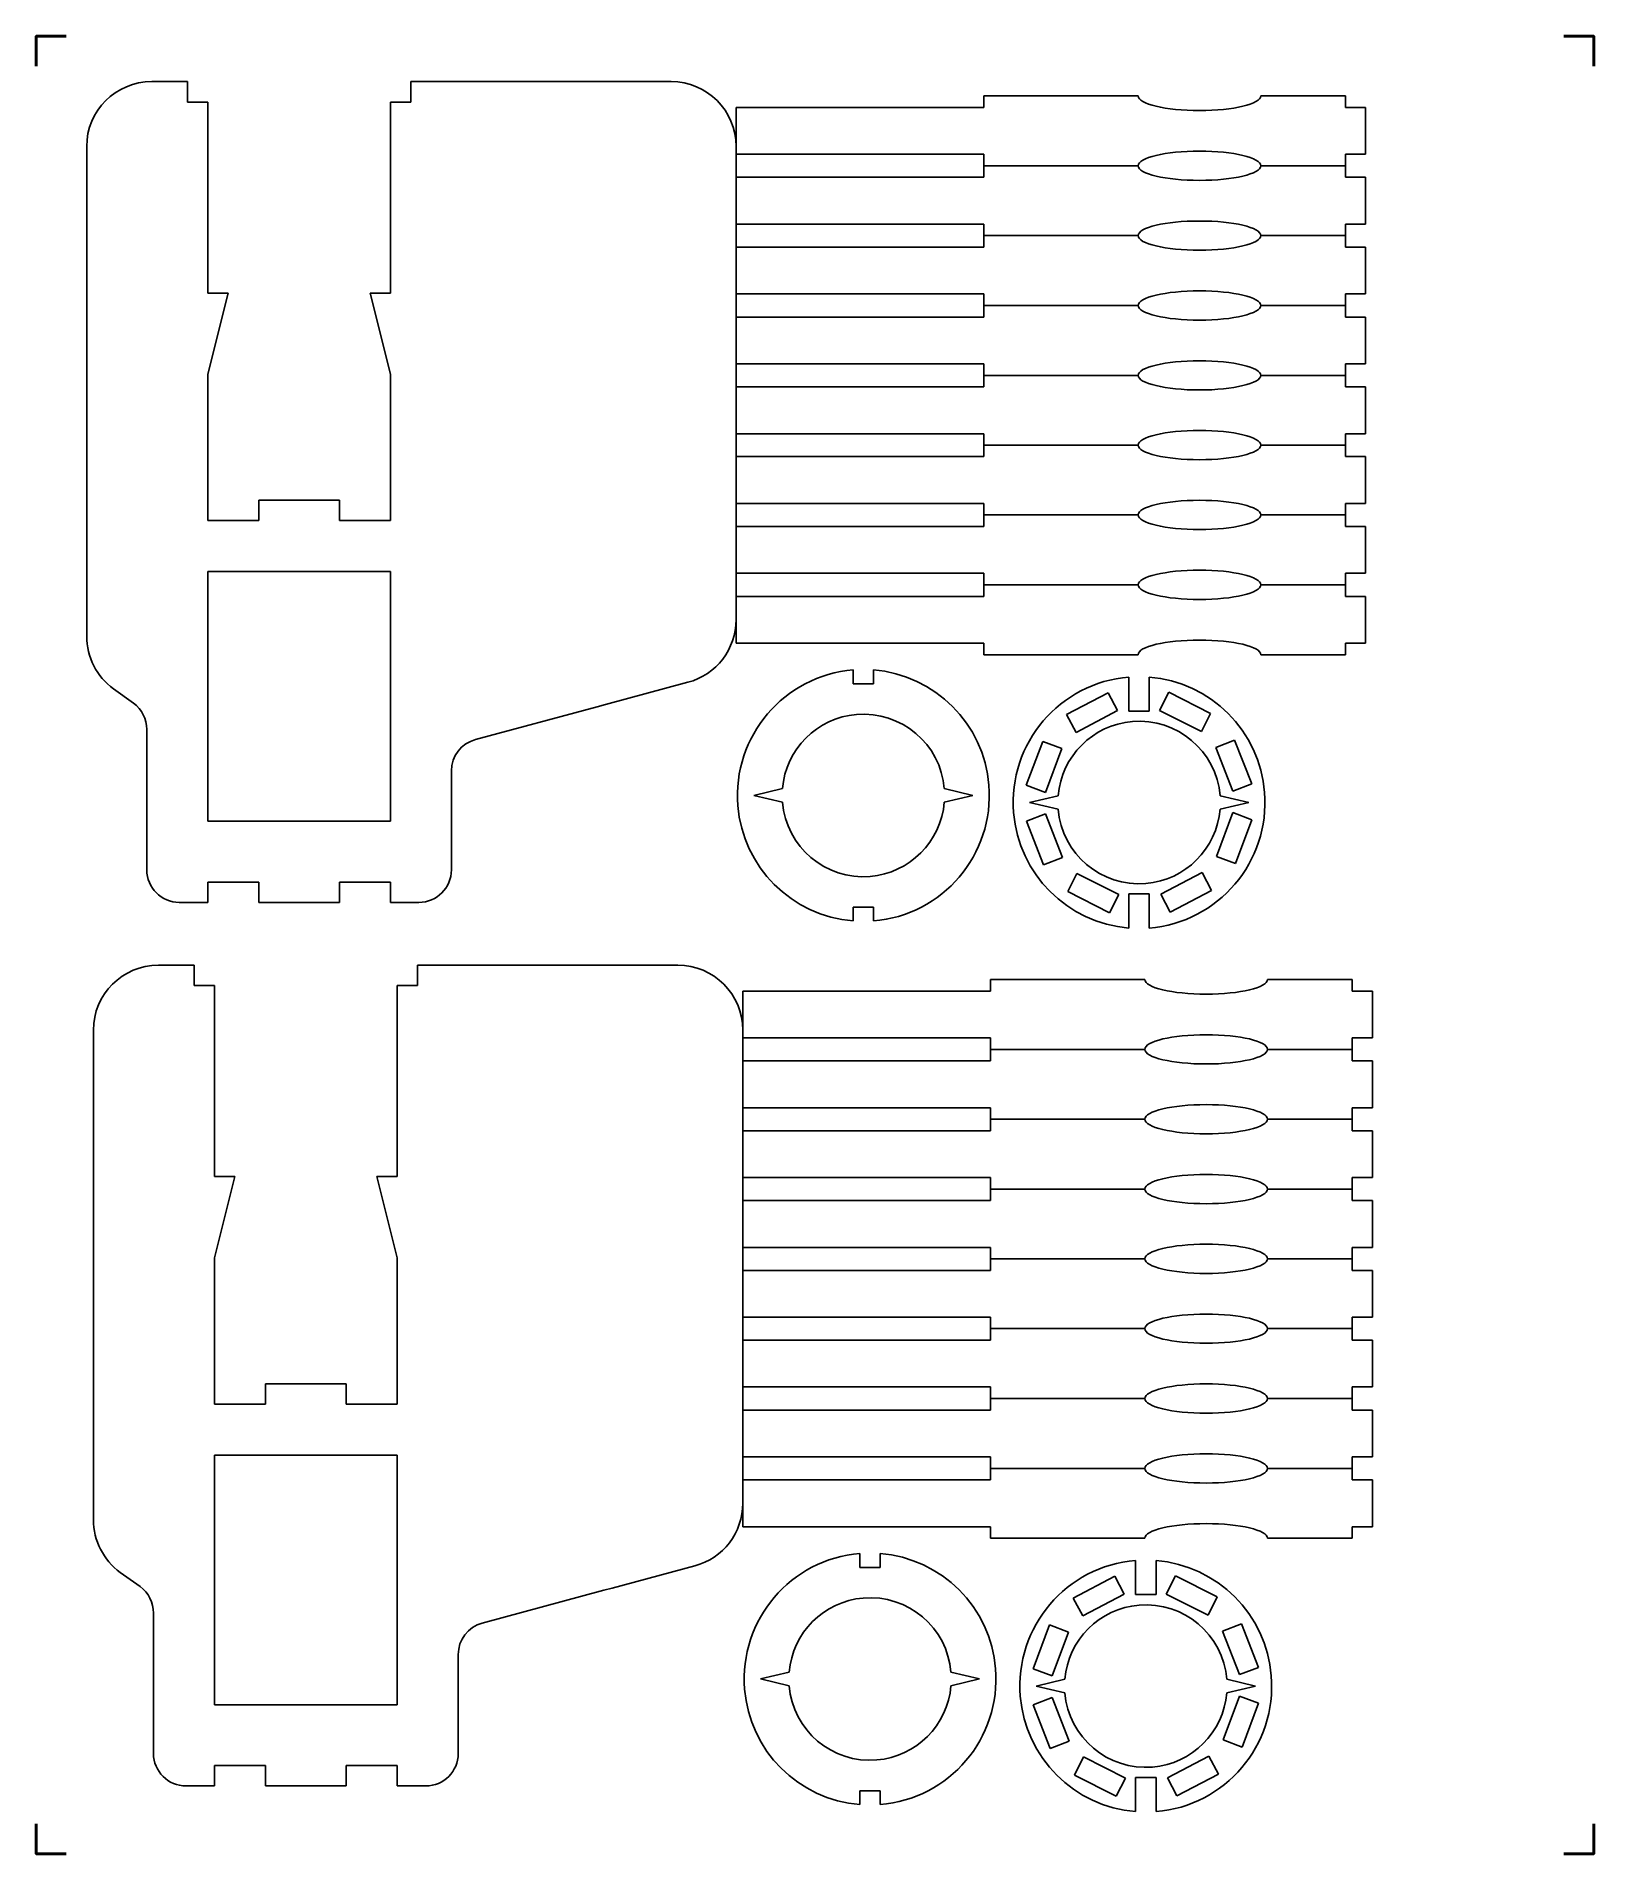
# Model space of a CAD drawing. Header units: inches. Extents: x -126 to 737, y -107 to 900.
import ezdxf

# ---------------------------------------------------------------- set-up
doc = ezdxf.new("R2010")
doc.units = ezdxf.units.IN
doc.header["$MEASUREMENT"] = 0

msp = doc.modelspace()

# ---------------------------------------------------------------- linework, layer by layer
at = {"color": 7, "lineweight": 50, "true_color": 0xffffff}
for points in [[(-125.8, 883.2), (-125.8, 899.8), (-109.2, 899.8)], [(720.2, 899.8), (736.8, 899.8), (736.8, 883.2)], [(-109.2, -106.8), (-125.8, -106.8), (-125.8, -90.2)], [(736.8, -90.2), (736.8, -106.8), (720.2, -106.8)]]:
    msp.add_lwpolyline(points, dxfattribs=at)
at = {"color": 7, "lineweight": 25, "true_color": 0xffffff}
for points in [[(-52.5, 874.7), (-61.9, 874.7)], [(-48.4, 874.7), (-52.5, 874.7)], [(-42.1, 874.7), (-48.4, 874.7)], [(-42.1, 874.7), (-42.1, 863.4)], [(81.6, 874.7), (81.6, 863.4)], [(130.6, 874.7), (81.6, 874.7)], [(135.1, 874.7), (130.6, 874.7)], [(225.8, 874.7), (135.1, 874.7)], [(399, 866.8), (399, 860.4)], [(484.5, 866.8), (399, 866.8)], [(599.3, 866.8), (552.4, 866.8)], [(599.3, 866.8), (599.3, 860.4)], [(-42.1, 863.4), (-30.8, 863.4)], [(-30.8, 757.6), (-30.8, 863.4)], [(70.4, 863.4), (70.4, 757.6)], [(70.4, 863.4), (81.6, 863.4)], [(261.8, 813.7), (261.8, 860.4)], [(261.8, 860.4), (314.4, 860.4)], [(314.4, 860.4), (320.5, 860.4)], [(320.5, 860.4), (399, 860.4)], [(610.5, 860.4), (599.3, 860.4)], [(610.5, 851.4), (610.5, 860.4)], [(610.5, 846.9), (610.5, 851.4)], [(610.5, 834.5), (610.5, 846.9)], [(-97.9, 838.7), (-97.9, 567.5)], [(261.8, 834.5), (399, 834.5)], [(399, 821.7), (399, 834.5)], [(484.5, 828.1), (399, 828.1)], [(599.3, 828.1), (552.4, 828.1)], [(610.5, 834.5), (599.3, 834.5)], [(599.3, 821.7), (599.3, 834.5)], [(261.8, 821.7), (399, 821.7)], [(610.5, 821.7), (599.3, 821.7)], [(610.5, 812.1), (610.5, 821.7)], [(261.8, 808.7), (261.8, 813.7)], [(261.8, 774.4), (261.8, 808.7)], [(610.5, 807.4), (610.5, 812.1)], [(610.5, 795.8), (610.5, 807.4)], [(261.8, 795.8), (399, 795.8)], [(399, 783), (399, 795.8)], [(610.5, 795.8), (599.3, 795.8)], [(599.3, 783), (599.3, 795.8)], [(484.5, 789.4), (399, 789.4)], [(599.3, 789.4), (552.4, 789.4)], [(261.8, 783), (399, 783)], [(610.5, 783), (599.3, 783)], [(610.5, 773.5), (610.5, 783)], [(261.8, 768), (261.8, 774.4)], [(261.8, 734), (261.8, 768)], [(610.5, 769.5), (610.5, 773.5)], [(610.5, 757.1), (610.5, 769.5)], [(-30.8, 712.6), (-19.6, 757.6)], [(-19.6, 757.6), (-30.8, 757.6)], [(59.1, 757.6), (70.4, 712.6)], [(70.4, 757.6), (59.1, 757.6)], [(261.8, 757.1), (399, 757.1)], [(399, 744.3), (399, 757.1)], [(610.5, 757.1), (599.3, 757.1)], [(599.3, 744.3), (599.3, 757.1)], [(484.5, 750.7), (399, 750.7)], [(599.3, 750.7), (552.4, 750.7)], [(261.8, 744.3), (399, 744.3)], [(610.5, 744.3), (599.3, 744.3)], [(610.5, 736.1), (610.5, 744.3)], [(610.5, 731), (610.5, 736.1)], [(261.8, 729.5), (261.8, 734)], [(261.8, 697.8), (261.8, 729.5)], [(610.5, 718.4), (610.5, 731)], [(261.8, 718.4), (399, 718.4)], [(399, 705.7), (399, 718.4)], [(610.5, 718.4), (599.3, 718.4)], [(599.3, 705.7), (599.3, 718.4)], [(-30.8, 631.6), (-30.8, 712.6)], [(70.4, 712.6), (70.4, 631.6)], [(261.8, 705.7), (399, 705.7)], [(484.5, 712), (399, 712)], [(599.3, 712), (552.4, 712)], [(610.5, 705.7), (599.3, 705.7)], [(610.5, 697.2), (610.5, 705.7)], [(261.8, 692.1), (261.8, 697.8)], [(610.5, 692.8), (610.5, 697.2)], [(261.8, 656.6), (261.8, 692.1)], [(610.5, 679.7), (610.5, 692.8)], [(261.8, 679.7), (399, 679.7)], [(399, 667), (399, 679.7)], [(610.5, 679.7), (599.3, 679.7)], [(599.3, 667), (599.3, 679.7)], [(261.8, 667), (399, 667)], [(484.5, 673.4), (399, 673.4)], [(599.3, 673.4), (552.4, 673.4)], [(610.5, 667), (599.3, 667)], [(610.5, 657.7), (610.5, 667)], [(261.8, 650.6), (261.8, 656.6)], [(610.5, 653.2), (610.5, 657.7)], [(261.8, 620), (261.8, 650.6)], [(610.5, 641.1), (610.5, 653.2)], [(-2.6, 642.8), (-2.6, 631.6)], [(42.1, 642.8), (-2.6, 642.8)], [(42.1, 631.6), (42.1, 642.8)], [(261.8, 641.1), (399, 641.1)], [(399, 628.3), (399, 641.1)], [(484.5, 634.7), (399, 634.7)], [(599.3, 634.7), (552.4, 634.7)], [(610.5, 641.1), (599.3, 641.1)], [(599.3, 628.3), (599.3, 641.1)], [(-2.6, 631.6), (-30.8, 631.6)], [(70.4, 631.6), (42.1, 631.6)], [(261.8, 628.3), (399, 628.3)], [(610.5, 628.3), (599.3, 628.3)], [(610.5, 619), (610.5, 628.3)], [(261.8, 614.7), (261.8, 620)], [(261.8, 563.7), (261.8, 614.7)], [(610.5, 614.1), (610.5, 619)], [(610.5, 602.4), (610.5, 614.1)], [(-30.8, 465.1), (-30.8, 603.3)], [(-30.8, 603.3), (70.4, 603.3)], [(70.4, 603.3), (70.4, 465.1)], [(261.8, 602.4), (399, 602.4)], [(399, 589.6), (399, 602.4)], [(484.5, 596), (399, 596)], [(599.3, 596), (552.4, 596)], [(610.5, 602.4), (599.3, 602.4)], [(599.3, 589.6), (599.3, 602.4)], [(261.8, 589.6), (399, 589.6)], [(610.5, 589.6), (599.3, 589.6)], [(610.5, 580), (610.5, 589.6)], [(610.5, 575.8), (610.5, 580)], [(610.5, 563.7), (610.5, 575.8)], [(261.8, 563.7), (324.6, 563.7)], [(324.6, 563.7), (330.3, 563.7)], [(330.3, 563.7), (399, 563.7)], [(399, 557.3), (399, 563.7)], [(610.5, 563.7), (599.3, 563.7)], [(599.3, 557.3), (599.3, 563.7)], [(399, 557.3), (484.5, 557.3)], [(552.4, 557.3), (599.3, 557.3)], [(326.7, 541.2), (326.7, 548.9)], [(337.9, 541.2), (337.9, 548.9)], [(479.4, 538), (479.4, 544.9)], [(490.6, 526), (490.6, 544.9)], [(-83, 538.4), (-72, 530.4)], [(189.4, 529.7), (235.1, 542)], [(326.7, 541.2), (330.7, 541.2)], [(330.7, 541.2), (333.7, 541.2)], [(333.7, 541.2), (337.9, 541.2)], [(467.8, 536.2), (444.8, 524.2)], [(473, 526.3), (467.8, 536.2)], [(479.4, 533.8), (479.4, 538)], [(479.4, 526), (479.4, 533.8)], [(496.3, 526.4), (501.4, 536.5)], [(524.5, 524.7), (501.4, 536.5)], [(117.5, 510.3), (184.9, 528.5)], [(184.9, 528.5), (189.4, 529.7)], [(450.1, 514.2), (444.8, 524.2)], [(473, 526.3), (450.1, 514.2)], [(479.4, 526), (490.6, 526)], [(519.5, 514.7), (496.3, 526.4)], [(519.5, 514.7), (524.5, 524.7)], [(-64.6, 515.9), (-64.6, 482.8)], [(431.6, 509.3), (422.5, 485)], [(442.2, 505.3), (431.6, 509.3)], [(442.2, 505.3), (433.1, 481)], [(527.5, 505.9), (537.9, 510)], [(536.9, 481.7), (527.5, 505.9)], [(547.4, 485.8), (537.9, 510)], [(104.1, 438.1), (104.1, 492.9)], [(433.1, 481), (422.5, 485)], [(536.9, 481.7), (547.4, 485.8)], [(-64.6, 482.8), (-64.6, 478.4)], [(-64.6, 478.4), (-64.6, 438.1)], [(287.5, 483.1), (271.6, 479.3)], [(271.6, 479.3), (287.5, 475.6)], [(393, 479.3), (377.1, 483.1)], [(377.1, 475.6), (393, 479.3)], [(440.2, 479.2), (424.3, 475.4)], [(424.3, 475.4), (440.2, 471.7)], [(545.7, 475.4), (529.9, 479.2)], [(529.9, 471.7), (545.7, 475.4)], [(70.4, 465.1), (-30.8, 465.1)], [(433.2, 469.1), (422.7, 465)], [(422.7, 465), (432.1, 440.9)], [(433.2, 469.1), (442.6, 445)], [(527.9, 445.5), (537, 469.8)], [(537, 469.8), (547.5, 465.9)], [(538.4, 441.6), (547.5, 465.9)], [(442.6, 445), (432.1, 440.9)], [(527.9, 445.5), (538.4, 441.6)], [(450.6, 436.1), (445.5, 426.1)], [(450.6, 436.1), (473.7, 424.4)], [(497, 424.6), (520, 436.6)], [(520, 436.6), (525.2, 426.6)], [(-30.8, 420.1), (-30.8, 431.3)], [(-30.8, 431.3), (-2.6, 431.3)], [(-2.6, 431.3), (-2.6, 420.1)], [(42.1, 420.1), (42.1, 431.3)], [(42.1, 431.3), (70.4, 431.3)], [(70.4, 431.3), (70.4, 420.1)], [(445.5, 426.1), (468.6, 414.4)], [(473.7, 424.4), (468.6, 414.4)], [(479.4, 424.8), (490.6, 424.8)], [(479.4, 405.9), (479.4, 424.8)], [(490.6, 418.3), (490.6, 424.8)], [(497, 424.6), (502.2, 414.6)], [(502.2, 414.6), (525.2, 426.6)], [(-46.6, 420.1), (-30.8, 420.1)], [(-2.6, 420.1), (42.1, 420.1)], [(70.4, 420.1), (86.1, 420.1)], [(326.7, 417.5), (331.2, 417.5)], [(326.7, 409.8), (326.7, 417.5)], [(331.2, 417.5), (334.5, 417.5)], [(334.5, 417.5), (337.9, 417.5)], [(337.9, 409.8), (337.9, 417.5)], [(490.6, 414.5), (490.6, 418.3)], [(490.6, 405.9), (490.6, 414.5)], [(-48.8, 385.3), (-58.2, 385.3)], [(-44.6, 385.3), (-48.8, 385.3)], [(-38.4, 385.3), (-44.6, 385.3)], [(-38.4, 385.3), (-38.4, 374)], [(85.4, 385.3), (85.4, 374)], [(134.3, 385.3), (85.4, 385.3)], [(138.8, 385.3), (134.3, 385.3)], [(229.5, 385.3), (138.8, 385.3)], [(-38.4, 374), (-27.1, 374)], [(-27.1, 268.2), (-27.1, 374)], [(74.1, 374), (74.1, 268.2)], [(74.1, 374), (85.4, 374)], [(402.7, 377.4), (402.7, 371)], [(488.2, 377.4), (402.7, 377.4)], [(603, 377.4), (556.1, 377.4)], [(603, 377.4), (603, 371)], [(265.5, 324.3), (265.5, 371)], [(265.5, 371), (318.2, 371)], [(318.2, 371), (324.2, 371)], [(324.2, 371), (402.7, 371)], [(614.2, 371), (603, 371)], [(614.2, 362), (614.2, 371)], [(614.2, 357.5), (614.2, 362)], [(614.2, 345.1), (614.2, 357.5)], [(-94.2, 349.3), (-94.2, 78.2)], [(265.5, 345.1), (402.7, 345.1)], [(402.7, 332.3), (402.7, 345.1)], [(614.2, 345.1), (603, 345.1)], [(603, 332.3), (603, 345.1)], [(265.5, 332.3), (402.7, 332.3)], [(488.2, 338.7), (402.7, 338.7)], [(603, 338.7), (556.1, 338.7)], [(614.2, 332.3), (603, 332.3)], [(614.2, 322.8), (614.2, 332.3)], [(265.5, 319.4), (265.5, 324.3)], [(614.2, 318), (614.2, 322.8)], [(265.5, 285), (265.5, 319.4)], [(614.2, 306.4), (614.2, 318)], [(265.5, 306.4), (402.7, 306.4)], [(402.7, 293.6), (402.7, 306.4)], [(614.2, 306.4), (603, 306.4)], [(603, 293.6), (603, 306.4)], [(265.5, 293.6), (402.7, 293.6)], [(488.2, 300), (402.7, 300)], [(603, 300), (556.1, 300)], [(614.2, 293.6), (603, 293.6)], [(614.2, 284.1), (614.2, 293.6)], [(265.5, 278.6), (265.5, 285)], [(614.2, 280.1), (614.2, 284.1)], [(265.5, 244.6), (265.5, 278.6)], [(614.2, 267.7), (614.2, 280.1)], [(-27.1, 223.2), (-15.9, 268.2)], [(-15.9, 268.2), (-27.1, 268.2)], [(62.9, 268.2), (74.1, 223.2)], [(74.1, 268.2), (62.9, 268.2)], [(265.5, 267.7), (402.7, 267.7)], [(402.7, 255), (402.7, 267.7)], [(614.2, 267.7), (603, 267.7)], [(603, 255), (603, 267.7)], [(265.5, 255), (402.7, 255)], [(488.2, 261.3), (402.7, 261.3)], [(603, 261.3), (556.1, 261.3)], [(614.2, 255), (603, 255)], [(614.2, 246.7), (614.2, 255)], [(265.5, 240.1), (265.5, 244.6)], [(614.2, 241.6), (614.2, 246.7)], [(614.2, 229), (614.2, 241.6)], [(265.5, 208.4), (265.5, 240.1)], [(-27.1, 142.2), (-27.1, 223.2)], [(74.1, 223.2), (74.1, 142.2)], [(265.5, 229), (402.7, 229)], [(402.7, 216.3), (402.7, 229)], [(488.2, 222.7), (402.7, 222.7)], [(603, 222.7), (556.1, 222.7)], [(614.2, 229), (603, 229)], [(603, 216.3), (603, 229)], [(265.5, 216.3), (402.7, 216.3)], [(614.2, 216.3), (603, 216.3)], [(614.2, 207.8), (614.2, 216.3)], [(265.5, 202.7), (265.5, 208.4)], [(265.5, 167.2), (265.5, 202.7)], [(614.2, 203.5), (614.2, 207.8)], [(614.2, 190.4), (614.2, 203.5)], [(265.5, 190.4), (402.7, 190.4)], [(402.7, 177.6), (402.7, 190.4)], [(488.2, 184), (402.7, 184)], [(603, 184), (556.1, 184)], [(614.2, 190.4), (603, 190.4)], [(603, 177.6), (603, 190.4)], [(265.5, 177.6), (402.7, 177.6)], [(614.2, 177.6), (603, 177.6)], [(614.2, 168.4), (614.2, 177.6)], [(265.5, 161.2), (265.5, 167.2)], [(265.5, 130.6), (265.5, 161.2)], [(614.2, 163.8), (614.2, 168.4)], [(614.2, 151.7), (614.2, 163.8)], [(1.2, 153.5), (1.2, 142.2)], [(45.8, 153.5), (1.2, 153.5)], [(45.8, 142.2), (45.8, 153.5)], [(265.5, 151.7), (402.7, 151.7)], [(402.7, 138.9), (402.7, 151.7)], [(614.2, 151.7), (603, 151.7)], [(603, 138.9), (603, 151.7)], [(1.2, 142.2), (-27.1, 142.2)], [(74.1, 142.2), (45.8, 142.2)], [(488.2, 145.3), (402.7, 145.3)], [(603, 145.3), (556.1, 145.3)], [(265.5, 138.9), (402.7, 138.9)], [(614.2, 138.9), (603, 138.9)], [(614.2, 129.7), (614.2, 138.9)], [(265.5, 125.3), (265.5, 130.6)], [(265.5, 74.3), (265.5, 125.3)], [(614.2, 124.8), (614.2, 129.7)], [(614.2, 113), (614.2, 124.8)], [(-27.1, -24.3), (-27.1, 114)], [(-27.1, 114), (74.1, 114)], [(74.1, 114), (74.1, -24.3)], [(265.5, 113), (402.7, 113)], [(402.7, 100.2), (402.7, 113)], [(614.2, 113), (603, 113)], [(603, 100.2), (603, 113)], [(488.2, 106.6), (402.7, 106.6)], [(603, 106.6), (556.1, 106.6)], [(265.5, 100.2), (402.7, 100.2)], [(614.2, 100.2), (603, 100.2)], [(614.2, 90.6), (614.2, 100.2)], [(614.2, 86.4), (614.2, 90.6)], [(614.2, 74.3), (614.2, 86.4)], [(265.5, 74.3), (328.4, 74.3)], [(328.4, 74.3), (334, 74.3)], [(334, 74.3), (402.7, 74.3)], [(402.7, 67.9), (402.7, 74.3)], [(614.2, 74.3), (603, 74.3)], [(603, 67.9), (603, 74.3)], [(402.7, 67.9), (488.2, 67.9)], [(556.1, 67.9), (603, 67.9)], [(193.1, 40.3), (238.9, 52.6)], [(330.4, 51.8), (330.4, 59.5)], [(330.4, 51.8), (334.4, 51.8)], [(334.4, 51.8), (337.4, 51.8)], [(337.4, 51.8), (341.6, 51.8)], [(341.6, 51.8), (341.6, 59.5)], [(483.1, 48.6), (483.1, 55.6)], [(494.4, 36.7), (494.4, 55.6)], [(-79.3, 49), (-68.3, 41.1)], [(188.6, 39.1), (193.1, 40.3)], [(471.5, 46.9), (448.5, 34.8)], [(476.7, 36.9), (471.5, 46.9)], [(483.1, 44.5), (483.1, 48.6)], [(483.1, 36.7), (483.1, 44.5)], [(500, 37), (505.1, 47.1)], [(528.2, 35.4), (505.1, 47.1)], [(121.2, 20.9), (188.6, 39.1)], [(453.8, 24.9), (448.5, 34.8)], [(476.7, 36.9), (453.8, 24.9)], [(483.1, 36.7), (494.4, 36.7)], [(523.2, 25.3), (500, 37)], [(523.2, 25.3), (528.2, 35.4)], [(-60.9, 26.5), (-60.9, -6.6)], [(531.2, 16.5), (541.7, 20.6)], [(551.1, -3.6), (541.7, 20.6)], [(435.3, 19.9), (426.3, -4.4)], [(445.9, 15.9), (435.3, 19.9)], [(445.9, 15.9), (436.8, -8.3)], [(540.6, -7.6), (531.2, 16.5)], [(107.9, -51.3), (107.9, 3.5)], [(-60.9, -6.6), (-60.9, -11)], [(291.2, -6.3), (275.3, -10)], [(275.3, -10), (291.2, -13.8)], [(396.7, -10), (380.8, -6.3)], [(380.8, -13.8), (396.7, -10)], [(436.8, -8.3), (426.3, -4.4)], [(540.6, -7.6), (551.1, -3.6)], [(-60.9, -11), (-60.9, -51.3)], [(443.9, -10.2), (428, -14)], [(428, -14), (443.9, -17.7)], [(531.6, -43.8), (540.7, -19.6)], [(549.5, -14), (533.6, -10.2)], [(533.6, -17.7), (549.5, -14)], [(540.7, -19.6), (551.2, -23.5)], [(74.1, -24.3), (-27.1, -24.3)], [(436.9, -20.3), (426.4, -24.3)], [(426.4, -24.3), (435.8, -48.5)], [(436.9, -20.3), (446.3, -44.4)], [(542.1, -47.8), (551.2, -23.5)], [(446.3, -44.4), (435.8, -48.5)], [(531.6, -43.8), (542.1, -47.8)], [(-27.1, -69.3), (-27.1, -58)], [(-27.1, -58), (1.2, -58)], [(1.2, -58), (1.2, -69.3)], [(45.8, -69.3), (45.8, -58)], [(45.8, -58), (74.1, -58)], [(74.1, -58), (74.1, -69.3)], [(454.3, -53.2), (449.2, -63.3)], [(454.3, -53.2), (477.4, -65)], [(500.7, -64.8), (523.7, -52.8)], [(523.7, -52.8), (528.9, -62.7)], [(-42.9, -69.3), (-27.1, -69.3)], [(1.2, -69.3), (45.8, -69.3)], [(74.1, -69.3), (89.9, -69.3)], [(449.2, -63.3), (472.3, -75)], [(477.4, -65), (472.3, -75)], [(483.1, -64.6), (494.4, -64.6)], [(483.1, -83.5), (483.1, -64.6)], [(494.4, -71.1), (494.4, -64.6)], [(500.7, -64.8), (505.9, -74.8)], [(505.9, -74.8), (528.9, -62.7)], [(330.4, -71.9), (335, -71.9)], [(330.4, -79.6), (330.4, -71.9)], [(335, -71.9), (338.2, -71.9)], [(338.2, -71.9), (341.6, -71.9)], [(341.6, -79.6), (341.6, -71.9)], [(494.4, -74.9), (494.4, -71.1)], [(494.4, -83.5), (494.4, -74.9)]]:
    msp.add_lwpolyline(points, dxfattribs=at)
for points in [[(-61.9, 874.7), (-81.8, 874.7), (-97.9, 858.6), (-97.9, 838.7)], [(261.8, 838.7), (261.8, 858.6), (245.7, 874.7), (225.8, 874.7)], [(235.1, 542), (250.9, 546.2), (261.8, 560.5), (261.8, 576.7)], [(-97.9, 567.5), (-97.9, 556), (-92.3, 545.1), (-83, 538.4)], [(-64.6, 515.9), (-64.6, 521.6), (-67.3, 527.1), (-72, 530.4)], [(117.5, 510.3), (109.6, 508.2), (104.1, 501.1), (104.1, 492.9)], [(-64.6, 438.1), (-64.6, 428.2), (-56.5, 420.1), (-46.6, 420.1)], [(86.1, 420.1), (96.1, 420.1), (104.1, 428.2), (104.1, 438.1)], [(-58.2, 385.3), (-78, 385.3), (-94.2, 369.2), (-94.2, 349.3)], [(265.5, 349.3), (265.5, 369.2), (249.4, 385.3), (229.5, 385.3)], [(238.9, 52.6), (254.6, 56.8), (265.5, 71.1), (265.5, 87.4)], [(-94.2, 78.2), (-94.2, 66.6), (-88.6, 55.8), (-79.3, 49)], [(-60.9, 26.5), (-60.9, 32.3), (-63.6, 37.7), (-68.3, 41.1)], [(121.2, 20.9), (113.3, 18.8), (107.9, 11.7), (107.9, 3.5)], [(-60.9, -51.3), (-60.9, -61.2), (-52.8, -69.3), (-42.9, -69.3)], [(89.9, -69.3), (99.8, -69.3), (107.9, -61.2), (107.9, -51.3)]]:
    msp.add_open_spline(points, degree=3, dxfattribs=at)
for points, knots in [([(484.5, 866.8), (484.5, 862.3), (499.7, 858.7), (518.5, 858.7), (537.2, 858.7), (552.4, 862.3), (552.4, 866.8)], [0, 0, 0, 0, 1, 1, 1, 2, 2, 2, 2]), ([(552.4, 828.1), (552.4, 832.6), (537.2, 836.2), (518.5, 836.2), (499.7, 836.2), (484.5, 832.6), (484.5, 828.1), (484.5, 823.6), (499.7, 820), (518.5, 820), (537.2, 820), (552.4, 823.6), (552.4, 828.1)], [0, 0, 0, 0, 1, 1, 1, 2, 2, 2, 3, 3, 3, 4, 4, 4, 4]), ([(552.4, 789.4), (552.4, 793.9), (537.2, 797.5), (518.5, 797.5), (499.7, 797.5), (484.5, 793.9), (484.5, 789.4), (484.5, 784.9), (499.7, 781.3), (518.5, 781.3), (537.2, 781.3), (552.4, 784.9), (552.4, 789.4)], [0, 0, 0, 0, 1, 1, 1, 2, 2, 2, 3, 3, 3, 4, 4, 4, 4]), ([(552.4, 750.7), (552.4, 755.2), (537.2, 758.8), (518.5, 758.8), (499.7, 758.8), (484.5, 755.2), (484.5, 750.7), (484.5, 746.3), (499.7, 742.6), (518.5, 742.6), (537.2, 742.6), (552.4, 746.3), (552.4, 750.7)], [0, 0, 0, 0, 1, 1, 1, 2, 2, 2, 3, 3, 3, 4, 4, 4, 4]), ([(552.4, 712), (552.4, 716.5), (537.2, 720.1), (518.5, 720.1), (499.7, 720.1), (484.5, 716.5), (484.5, 712), (484.5, 707.6), (499.7, 703.9), (518.5, 703.9), (537.2, 703.9), (552.4, 707.6), (552.4, 712)], [0, 0, 0, 0, 1, 1, 1, 2, 2, 2, 3, 3, 3, 4, 4, 4, 4]), ([(552.4, 673.4), (552.4, 677.8), (537.2, 681.5), (518.5, 681.5), (499.7, 681.5), (484.5, 677.8), (484.5, 673.4), (484.5, 668.9), (499.7, 665.3), (518.5, 665.3), (537.2, 665.3), (552.4, 668.9), (552.4, 673.4)], [0, 0, 0, 0, 1, 1, 1, 2, 2, 2, 3, 3, 3, 4, 4, 4, 4]), ([(552.4, 634.7), (552.4, 639.2), (537.2, 642.8), (518.5, 642.8), (499.7, 642.8), (484.5, 639.2), (484.5, 634.7), (484.5, 630.2), (499.7, 626.6), (518.5, 626.6), (537.2, 626.6), (552.4, 630.2), (552.4, 634.7)], [0, 0, 0, 0, 1, 1, 1, 2, 2, 2, 3, 3, 3, 4, 4, 4, 4]), ([(552.4, 596), (552.4, 600.5), (537.2, 604.1), (518.5, 604.1), (499.7, 604.1), (484.5, 600.5), (484.5, 596), (484.5, 591.5), (499.7, 587.9), (518.5, 587.9), (537.2, 587.9), (552.4, 591.5), (552.4, 596)], [0, 0, 0, 0, 1, 1, 1, 2, 2, 2, 3, 3, 3, 4, 4, 4, 4]), ([(552.4, 557.3), (552.4, 561.8), (537.2, 565.4), (518.5, 565.4), (499.7, 565.4), (484.5, 561.8), (484.5, 557.3)], [0, 0, 0, 0, 1, 1, 1, 2, 2, 2, 2]), ([(326.7, 548.9), (288.3, 545.7), (259.7, 512.1), (262.8, 473.7), (265.5, 439.6), (292.6, 412.6), (326.7, 409.8)], [0, 0, 0, 0, 1, 1, 1, 2, 2, 2, 2]), ([(337.9, 409.8), (376.3, 412.9), (404.9, 446.6), (401.8, 485), (399.1, 519), (372, 546.1), (337.9, 548.9)], [0, 0, 0, 0, 1, 1, 1, 2, 2, 2, 2]), ([(479.4, 544.9), (441, 541.8), (412.4, 508.2), (415.5, 469.8), (418.2, 435.7), (445.3, 408.7), (479.4, 405.9)], [0, 0, 0, 0, 1, 1, 1, 2, 2, 2, 2]), ([(490.6, 405.9), (529, 409), (557.6, 442.7), (554.5, 481), (551.8, 515.1), (524.7, 542.2), (490.6, 544.9)], [0, 0, 0, 0, 1, 1, 1, 2, 2, 2, 2]), ([(377.1, 483.1), (375.1, 507.9), (353.3, 526.2), (328.5, 524.2), (306.6, 522.3), (289.3, 505), (287.5, 483.1)], [0, 0, 0, 0, 1, 1, 1, 2, 2, 2, 2]), ([(529.9, 479.2), (527.8, 504), (506, 522.3), (481.3, 520.3), (459.4, 518.4), (442, 501.1), (440.2, 479.2)], [0, 0, 0, 0, 1, 1, 1, 2, 2, 2, 2]), ([(287.5, 475.6), (289.5, 450.8), (311.3, 432.4), (336.1, 434.5), (357.9, 436.3), (375.3, 453.7), (377.1, 475.6)], [0, 0, 0, 0, 1, 1, 1, 2, 2, 2, 2]), ([(440.2, 471.7), (442.2, 446.9), (464, 428.5), (488.8, 430.6), (510.7, 432.4), (528, 449.8), (529.9, 471.7)], [0, 0, 0, 0, 1, 1, 1, 2, 2, 2, 2]), ([(488.2, 377.4), (488.2, 372.9), (503.4, 369.3), (522.2, 369.3), (540.9, 369.3), (556.1, 372.9), (556.1, 377.4)], [0, 0, 0, 0, 1, 1, 1, 2, 2, 2, 2]), ([(556.1, 338.7), (556.1, 343.2), (540.9, 346.8), (522.2, 346.8), (503.4, 346.8), (488.2, 343.2), (488.2, 338.7), (488.2, 334.2), (503.4, 330.6), (522.2, 330.6), (540.9, 330.6), (556.1, 334.2), (556.1, 338.7)], [0, 0, 0, 0, 1, 1, 1, 2, 2, 2, 3, 3, 3, 4, 4, 4, 4]), ([(556.1, 300), (556.1, 304.5), (540.9, 308.1), (522.2, 308.1), (503.4, 308.1), (488.2, 304.5), (488.2, 300), (488.2, 295.6), (503.4, 291.9), (522.2, 291.9), (540.9, 291.9), (556.1, 295.6), (556.1, 300)], [0, 0, 0, 0, 1, 1, 1, 2, 2, 2, 3, 3, 3, 4, 4, 4, 4]), ([(556.1, 261.3), (556.1, 265.8), (540.9, 269.4), (522.2, 269.4), (503.4, 269.4), (488.2, 265.8), (488.2, 261.3), (488.2, 256.9), (503.4, 253.2), (522.2, 253.2), (540.9, 253.2), (556.1, 256.9), (556.1, 261.3)], [0, 0, 0, 0, 1, 1, 1, 2, 2, 2, 3, 3, 3, 4, 4, 4, 4]), ([(556.1, 222.7), (556.1, 227.1), (540.9, 230.8), (522.2, 230.8), (503.4, 230.8), (488.2, 227.1), (488.2, 222.7), (488.2, 218.2), (503.4, 214.6), (522.2, 214.6), (540.9, 214.6), (556.1, 218.2), (556.1, 222.7)], [0, 0, 0, 0, 1, 1, 1, 2, 2, 2, 3, 3, 3, 4, 4, 4, 4]), ([(556.1, 184), (556.1, 188.5), (540.9, 192.1), (522.2, 192.1), (503.4, 192.1), (488.2, 188.5), (488.2, 184), (488.2, 179.5), (503.4, 175.9), (522.2, 175.9), (540.9, 175.9), (556.1, 179.5), (556.1, 184)], [0, 0, 0, 0, 1, 1, 1, 2, 2, 2, 3, 3, 3, 4, 4, 4, 4]), ([(556.1, 145.3), (556.1, 149.8), (540.9, 153.4), (522.2, 153.4), (503.4, 153.4), (488.2, 149.8), (488.2, 145.3), (488.2, 140.8), (503.4, 137.2), (522.2, 137.2), (540.9, 137.2), (556.1, 140.8), (556.1, 145.3)], [0, 0, 0, 0, 1, 1, 1, 2, 2, 2, 3, 3, 3, 4, 4, 4, 4]), ([(556.1, 106.6), (556.1, 111.1), (540.9, 114.7), (522.2, 114.7), (503.4, 114.7), (488.2, 111.1), (488.2, 106.6), (488.2, 102.1), (503.4, 98.5), (522.2, 98.5), (540.9, 98.5), (556.1, 102.1), (556.1, 106.6)], [0, 0, 0, 0, 1, 1, 1, 2, 2, 2, 3, 3, 3, 4, 4, 4, 4]), ([(556.1, 67.9), (556.1, 72.4), (540.9, 76), (522.2, 76), (503.4, 76), (488.2, 72.4), (488.2, 67.9)], [0, 0, 0, 0, 1, 1, 1, 2, 2, 2, 2]), ([(330.4, 59.5), (292, 56.4), (263.4, 22.7), (266.5, -15.7), (269.2, -49.8), (296.3, -76.8), (330.4, -79.6)], [0, 0, 0, 0, 1, 1, 1, 2, 2, 2, 2]), ([(341.6, -79.6), (380, -76.5), (408.6, -42.8), (405.5, -4.4), (402.8, 29.7), (375.7, 56.7), (341.6, 59.5)], [0, 0, 0, 0, 1, 1, 1, 2, 2, 2, 2]), ([(483.1, 55.6), (444.7, 52.5), (416.1, 18.8), (419.2, -19.6), (422, -53.7), (449, -80.7), (483.1, -83.5)], [0, 0, 0, 0, 1, 1, 1, 2, 2, 2, 2]), ([(494.4, -83.5), (532.7, -80.4), (561.4, -46.7), (558.2, -8.3), (555.5, 25.8), (528.4, 52.8), (494.4, 55.6)], [0, 0, 0, 0, 1, 1, 1, 2, 2, 2, 2]), ([(380.8, -6.3), (378.8, 18.5), (357, 36.9), (332.2, 34.8), (310.4, 33), (293, 15.6), (291.2, -6.3)], [0, 0, 0, 0, 1, 1, 1, 2, 2, 2, 2]), ([(533.6, -10.2), (531.5, 14.6), (509.7, 33), (485, 30.9), (463.1, 29.1), (445.7, 11.7), (443.9, -10.2)], [0, 0, 0, 0, 1, 1, 1, 2, 2, 2, 2]), ([(291.2, -13.8), (293.2, -38.6), (315, -57), (339.8, -54.9), (361.6, -53.1), (379, -35.7), (380.8, -13.8)], [0, 0, 0, 0, 1, 1, 1, 2, 2, 2, 2]), ([(443.9, -17.7), (446, -42.5), (467.7, -60.9), (492.5, -58.8), (514.4, -57), (531.7, -39.6), (533.6, -17.7)], [0, 0, 0, 0, 1, 1, 1, 2, 2, 2, 2])]:
    msp.add_open_spline(points, degree=3, knots=knots, dxfattribs=at)

doc.saveas('drawing.dxf')
